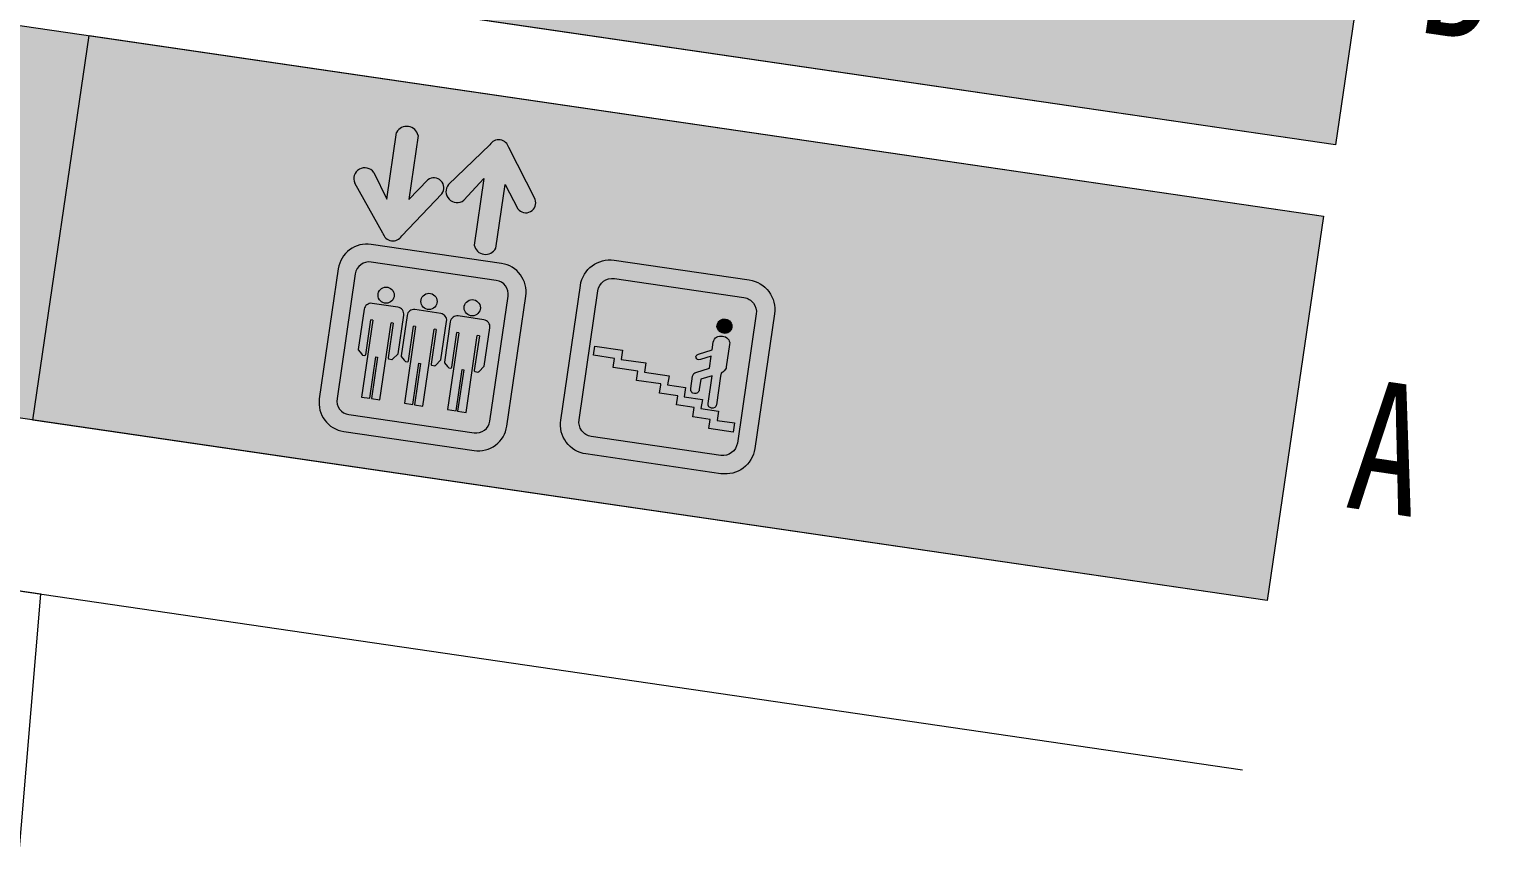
# Model space of a CAD drawing. Header units: inches. Extents: x -414268 to 632271, y -366004 to 318730.
# Drawn here: x -28492 to -15121, y 216730 to 224188 of the extents above; entities that cross this region are included whole.
import ezdxf

# ---------------------------------------------------------------- set-up
doc = ezdxf.new("R2010")
doc.units = ezdxf.units.IN
doc.header["$LTSCALE"] = 1200
doc.header["$MEASUREMENT"] = 0
doc.layers.get('0').update_dxf_attribs({"linetype": 'CONTINUOUS', "lineweight": 0})
doc.layers.add('0--灯箱--字', color=7, linetype='CONTINUOUS', lineweight=0, true_color=0xf7f7f7)
doc.layers.add('0-栋牌字体', color=7, linetype='CONTINUOUS', lineweight=0, true_color=0xf7f7f7)
doc.layers.add('0-增加车位', color=6, linetype='CONTINUOUS', lineweight=0)
doc.styles.add('-宋体', font='', dxfattribs={"width": 0.8})
doc.styles.get('-宋体').set_extended_font_data('SimSun')

# ---------------------------------------------------------------- blocks, each defined once
blk = doc.blocks.new('A$C744A17C1')
at = {"true_color": 0xf7f7f7}
h = blk.add_hatch(color=7, dxfattribs=at)
edge = h.paths.add_edge_path()
edge.add_line((-3036.027967695962, 95700.69936638275), (-4282.504917986342, 95700.6993662884))
edge.add_arc((-4282.504917992475, 95427.42636630207), 273.2729999863368, 89.999999998714, 180.0000000033805)
edge.add_line((-4555.777917978819, 95427.42636628594), (-4555.777917813975, 94185.20778836703))
edge.add_arc((-4282.504917798803, 94185.20778839014), 273.2730000151723, 180.000000004845, 269.9999999973897)
edge.add_line((-4282.504917811253, 93911.93478837497), (-3036.027967662085, 93911.93478839874))
edge.add_arc((-3036.027967657114, 94185.20778838589), 273.2729999871517, 269.9999999989579, 360.000000003228)
edge.add_line((-2762.754967669956, 94185.20778840128), (-2762.754967693822, 95427.42636646118))
edge.add_arc((-3036.027967666832, 95427.42636640974), 273.27299997301, 1.078538077006223e-08, 90.00000000610757)
edge = h.paths.add_edge_path(flags=16)
edge.add_line((-3060.870968115632, 95535.07936645439), (-4257.661918124184, 95535.07936650218))
edge.add_arc((-4257.661918121812, 95402.58336650326), 132.4959999989223, 90.00000000102573, 180.0000000010257)
edge.add_line((-4390.157918120734, 95402.58336650088), (-4390.157917956356, 94210.05078851104))
edge.add_arc((-4257.661917951628, 94210.05078851951), 132.4960000047276, 180.0000000036624, 269.9999999983266)
edge.add_line((-4257.661917955498, 94077.55478851478), (-3060.870967947179, 94077.55478853764))
edge.add_arc((-3060.870967934181, 94210.05078852108), 132.4959999834391, 269.9999999943792, 360.0000000077086)
edge.add_line((-2928.374967950745, 94210.05078853891), (-2928.374968114891, 95402.5833664582))
edge.add_arc((-3060.870968122284, 95402.58336644698), 132.4960000073929, 4.851705143038884e-09, 89.99999999712362)
for points in [[(-4105.775307702483, 95185.59901780682), (-4093.191785995499, 95189.3268348336), (-4081.094827414956, 95195.37593573614), (-4070.936258183443, 95203.2804008755), (-4062.716157831484, 95213.04030111353), (-4056.434022755828, 95224.1912299039), (-4052.08934933634, 95236.26885156211), (-4051.135041708476, 95249.73601779382), (-4052.116755634663, 95262.73681229903), (-4056.486909276806, 95275.26976579314), (-4062.791662051925, 95285.94331290413), (-4071.031959299231, 95295.68616647439), (-4081.207323937677, 95304.03394962067), (-4093.316810593125, 95310.05796103626), (-4105.908036448644, 95313.759728508), (-4119.465126179974, 95315.13875723894), (-4133.503442684887, 95313.7311628082), (-4146.086937904591, 95310.0033170796), (-4157.699789472972, 95303.95473898912), (-4167.857881605858, 95295.58589573058), (-4176.07797313435, 95285.82602378237), (-4182.360594149213, 95275.13944482138), (-4186.704781629727, 95262.5974733338), (-4188.143691014964, 95249.59416268383), (-4186.677366507938, 95236.12948444439), (-4182.307698770659, 95224.06089506189), (-4176.002468914026, 95212.92301254108), (-4167.76218049007, 95203.18015842151), (-4157.587301790831, 95195.29673952419), (-4145.961922130198, 95189.27220515917), (-4133.370705098263, 95185.57043713813), (-4119.329499548534, 95184.19193190591)], [(-4150.11990238633, 94529.42519890532), (-4149.627119381796, 94521.06739443877), (-4147.198756577098, 94513.64028296362), (-4143.319000463234, 94507.14339838475), (-4138.471931530861, 94501.57620250923), (-4125.87734835525, 94494.62397167491), (-4111.351055108826, 94492.31724702398), (-4097.313692784286, 94494.65355498373), (-4091.022925867466, 94497.44615649544), (-4084.733546061092, 94501.63183647174), (-4079.89801569574, 94507.2090675378), (-4076.03173301369, 94513.71398120295), (-4074.102912004921, 94521.14558704928), (-4073.143780433107, 94529.96923974363), (-4073.409211437916, 94786.29070426736), (-3975.566005341127, 94739.02821416727), (-3975.466443319223, 94642.90766297959), (-3974.488086713245, 94633.15731810404), (-3972.058778551756, 94624.80149255057), (-3968.178068257752, 94617.3759077636), (-3962.846874666517, 94611.80920641035), (-3957.032519419794, 94607.17172890124), (-3950.735444288468, 94603.92778070834), (-3936.208673960762, 94601.1567060907), (-3922.171329299919, 94603.4930145998), (-3915.880527055357, 94606.2856162488), (-3910.075784334331, 94610.93515125757), (-3904.75565221149, 94616.04852715385), (-3900.890314869001, 94623.48214061509), (-3898.477828618838, 94631.37860536999), (-3897.519191809697, 94640.66660789371), (-3897.638941903831, 94756.28987031762), (-3899.589391086716, 94769.75402574499), (-3904.925876862952, 94780.42857604545), (-3913.164742831723, 94788.77836625729), (-3922.213472441188, 94794.70326598715), (-3922.369446171797, 94794.80538847725), (-4039.101889754296, 94849.94229390075), (-4039.217787765549, 94961.8507568656), (-3945.249063278898, 94915.97730225985), (-3931.689579247963, 94912.27652424466), (-3920.071903735632, 94913.68161695023), (-3910.87873896258, 94918.79899297009), (-3904.593228902901, 94926.69948613836), (-3902.181714496808, 94935.52465123867), (-3903.644699364901, 94945.7388518333), (-3910.432604954694, 94955.48318951971), (-3915.27822494437, 94959.65733535777), (-3922.059884152026, 94963.36512443822), (-4039.278855550569, 95020.8232700668), (-4039.351956630824, 95091.40453202384), (-4040.820693118498, 95107.19094595194), (-4045.67544851813, 95120.18775516514), (-4052.949404808227, 95131.78898377655), (-4062.641139533138, 95140.60162528208), (-4073.783825813676, 95148.01970503082), (-4086.376951205893, 95153.57888623964), (-4100.41957921104, 95156.35044109734), (-4113.976686623646, 95157.7294554087), (-4128.015453705215, 95156.78622522691), (-4141.567728333292, 95153.52173987115), (-4154.633934597136, 95148.40033557524), (-4165.761698503164, 95141.42355248562), (-4175.434667611378, 95132.12651809816), (-4182.685078526265, 95120.97459971393), (-4187.997029419406, 95107.96727520748), (-4189.917695685872, 95092.64169136254), (-4189.701767394668, 94884.14834125085), (-4188.722924849484, 94873.93363212637), (-4186.29220309027, 94864.1847850999), (-4176.591818860266, 94847.0138444682), (-4163.989522695891, 94832.63200043356), (-4150.422369861859, 94821.5016373705), (-4150.394362782827, 94794.4670060108)]]:
    blk.add_hatch(color=256).paths.add_polyline_path(points)
blk.add_hatch(color=7, dxfattribs=at).paths.add_polyline_path([(-2972.607069589547, 94898.53414615076), (-3229.479971812805, 94898.09719255501), (-3229.336110325414, 94813.51894278088), (-3456.396698841709, 94813.13270141499), (-3456.252740901196, 94728.50382023354), (-3683.313339790911, 94728.1176065724), (-3683.169383667991, 94643.48864204493), (-3848.535635771113, 94643.20729399307), (-3848.391651262064, 94558.5783851212), (-4015.984025353682, 94558.29326713439), (-4015.840079232818, 94473.66434005648), (-4177.145826940774, 94473.38992084307), (-4177.00158715609, 94388.58852501128), (-4337.63411603251, 94388.31524484028), (-4337.488947727485, 94302.96531869122), (-4112.581915430259, 94304.06890598805), (-4112.725865504006, 94388.69787000655), (-3952.093359518447, 94388.9711473679), (-3952.23760118545, 94473.77254055717), (-3789.097450235975, 94474.05003136786), (-3789.24139829434, 94558.67899535972), (-3621.331052389462, 94558.96459933165), (-3621.462747673038, 94636.38460403035), (-3621.475010367576, 94643.59356330667), (-3394.41441148764, 94643.97972189655), (-3394.55836834677, 94728.60868587349), (-3167.497770679998, 94728.99490008186), (-3167.619749095524, 94813.62389573664), (-2972.62380450021, 94813.90494948352)])
at = {"color": 7, "lineweight": 0, "ltscale": 5, "true_color": 0xf7f7f7}
for points in [[(-3036.027967695962, 95700.69936638275), (-4282.504917986342, 95700.6993662884, 0.4142135623969432), (-4555.777917978819, 95427.42636628594), (-4555.777917813975, 94185.20778836703, 0.4142135623349744), (-4282.504917811253, 93911.93478837497), (-3036.027967662085, 93911.93478839874, 0.4142135623949164), (-2762.754967669956, 94185.20778840128), (-2762.754967693822, 95427.42636646118, 0.4142135623491799)], [(-3060.870968115632, 95535.07936645439), (-4257.661918124184, 95535.07936650218, 0.414213562373095), (-4390.157918120734, 95402.58336650088), (-4390.157917956356, 94210.05078851104, 0.4142135623458187), (-4257.661917955498, 94077.55478851478), (-3060.870967947179, 94077.55478853764, 0.4142135624412422), (-2928.374967950745, 94210.05078853891), (-2928.374968114891, 95402.5833664582, 0.4142135623336186)]]:
    blk.add_lwpolyline(points, format="xyb", close=True, dxfattribs=at)
at = {"color": 7, "true_color": 0xf7f7f7}
blk.add_lwpolyline([(-2972.479819925153, 94813.90515701298), (-2972.607069589547, 94898.53414615076), (-3229.479971812805, 94898.09719255501), (-3229.336110325414, 94813.51894278088), (-3456.396698841709, 94813.13270141499), (-3456.252740901196, 94728.50382023354), (-3683.313339790911, 94728.1176065724), (-3683.169383667991, 94643.48864204493), (-3848.535635771113, 94643.20729399307), (-3848.391651262064, 94558.5783851212), (-4015.984025353682, 94558.29326713439), (-4015.840079232818, 94473.66434005648), (-4177.145826940774, 94473.38992084307), (-4177.00158715609, 94388.58852501128), (-4337.63411603251, 94388.31524484028), (-4337.488947727485, 94302.96531869122), (-4112.581915430259, 94304.06890598805), (-4112.725865504006, 94388.69787000655), (-3952.093359518447, 94388.9711473679), (-3952.23760118545, 94473.77254055717), (-3789.097450235975, 94474.05003136786), (-3789.24139829434, 94558.67899535972), (-3621.331052389462, 94558.96459933165), (-3621.462747673038, 94636.38460403035), (-3621.475010367576, 94643.59356330667), (-3394.41441148764, 94643.97972189655), (-3394.55836834677, 94728.60868587349), (-3167.497770679998, 94728.99490008186), (-3167.619749095524, 94813.62389573664), (-2972.62380450021, 94813.90494948352), (-2972.607069589547, 94898.53414615075)], dxfattribs=at)
at = {"layer": '0-栋牌字体', "linetype": 'ByBlock'}
for points in [[(-4105.775307702483, 95185.59901780682), (-4093.191785995499, 95189.3268348336), (-4081.094827414956, 95195.37593573614), (-4070.936258183443, 95203.2804008755), (-4062.716157831484, 95213.04030111353), (-4056.434022755828, 95224.1912299039), (-4052.08934933634, 95236.26885156211), (-4051.135041708476, 95249.73601779382), (-4052.116755634663, 95262.73681229903), (-4056.486909276806, 95275.26976579314), (-4062.791662051925, 95285.94331290413), (-4071.031959299231, 95295.68616647439), (-4081.207323937677, 95304.03394962067), (-4093.316810593125, 95310.05796103626), (-4105.908036448644, 95313.759728508), (-4119.465126179974, 95315.13875723894), (-4133.503442684887, 95313.7311628082), (-4146.086937904591, 95310.0033170796), (-4157.699789472972, 95303.95473898912), (-4167.857881605858, 95295.58589573058), (-4176.07797313435, 95285.82602378237), (-4182.360594149213, 95275.13944482138), (-4186.704781629727, 95262.5974733338), (-4188.143691014964, 95249.59416268383), (-4186.677366507938, 95236.12948444439), (-4182.307698770659, 95224.06089506189), (-4176.002468914026, 95212.92301254108), (-4167.76218049007, 95203.18015842151), (-4157.587301790831, 95195.29673952419), (-4145.961922130198, 95189.27220515917), (-4133.370705098263, 95185.57043713813), (-4119.329499548534, 95184.19193190591)], [(-4150.11990238633, 94529.42519890532), (-4149.627119381796, 94521.06739443877), (-4147.198756577098, 94513.64028296362), (-4143.319000463234, 94507.14339838475), (-4138.471931530861, 94501.57620250923), (-4125.87734835525, 94494.62397167491), (-4111.351055108826, 94492.31724702398), (-4097.313692784286, 94494.65355498373), (-4091.022925867466, 94497.44615649544), (-4084.733546061092, 94501.63183647174), (-4079.89801569574, 94507.2090675378), (-4076.03173301369, 94513.71398120295), (-4074.102912004921, 94521.14558704928), (-4073.143780433107, 94529.96923974363), (-4073.409211437916, 94786.29070426736), (-3975.566005341127, 94739.02821416727), (-3975.466443319223, 94642.90766297959), (-3974.488086713245, 94633.15731810404), (-3972.058778551756, 94624.80149255057), (-3968.178068257752, 94617.3759077636), (-3962.846874666517, 94611.80920641035), (-3957.032519419794, 94607.17172890124), (-3950.735444288468, 94603.92778070834), (-3936.208673960762, 94601.1567060907), (-3922.171329299919, 94603.4930145998), (-3915.880527055357, 94606.2856162488), (-3910.075784334331, 94610.93515125757), (-3904.75565221149, 94616.04852715385), (-3900.890314869001, 94623.48214061509), (-3898.477828618838, 94631.37860536999), (-3897.519191809697, 94640.66660789371), (-3897.638941903831, 94756.28987031762), (-3899.589391086716, 94769.75402574499), (-3904.925876862952, 94780.42857604545), (-3913.164742831723, 94788.77836625729), (-3922.213472441188, 94794.70326598715), (-3922.369446171797, 94794.80538847725), (-4039.101889754296, 94849.94229390075), (-4039.217787765549, 94961.8507568656), (-3945.249063278898, 94915.97730225985), (-3931.689579247963, 94912.27652424466), (-3920.071903735632, 94913.68161695023), (-3910.87873896258, 94918.79899297009), (-3904.593228902901, 94926.69948613836), (-3902.181714496808, 94935.52465123867), (-3903.644699364901, 94945.7388518333), (-3910.432604954694, 94955.48318951971), (-3915.27822494437, 94959.65733535777), (-3922.059884152026, 94963.36512443822), (-4039.278855550569, 95020.8232700668), (-4039.351956630824, 95091.40453202384), (-4040.820693118498, 95107.19094595194), (-4045.67544851813, 95120.18775516514), (-4052.949404808227, 95131.78898377655), (-4062.641139533138, 95140.60162528208), (-4073.783825813676, 95148.01970503082), (-4086.376951205893, 95153.57888623964), (-4100.41957921104, 95156.35044109734), (-4113.976686623646, 95157.7294554087), (-4128.015453705215, 95156.78622522691), (-4141.567728333292, 95153.52173987115), (-4154.633934597136, 95148.40033557524), (-4165.761698503164, 95141.42355248562), (-4175.434667611378, 95132.12651809816), (-4182.685078526265, 95120.97459971393), (-4187.997029419406, 95107.96727520748), (-4189.917695685872, 95092.64169136254), (-4189.701767394668, 94884.14834125085), (-4188.722924849484, 94873.93363212637), (-4186.29220309027, 94864.1847850999), (-4176.591818860266, 94847.0138444682), (-4163.989522695891, 94832.63200043356), (-4150.422369861859, 94821.5016373705), (-4150.394362782827, 94794.4670060108)]]:
    blk.add_lwpolyline(points, close=True, dxfattribs=at)

msp = doc.modelspace()

# ---------------------------------------------------------------- hatches: boundary and pattern name
for points in [[(-27322.4193500093, 228293.9561448662), (-27836.00212825648, 224782.3135477041), (-16557.06536157132, 223132.7528309213), (-16043.48258334672, 226644.3954280867)], [(-28459.61474075128, 220618.6336543276), (-17180.67797466309, 218969.0729375418), (-16667.09519645642, 222480.7155346299), (-27946.03196254472, 224130.2762514156)]]:
    msp.add_hatch(color=250).paths.add_polyline_path(points)
at = {"lineweight": 0, "ltscale": 5}
msp.add_hatch(color=152, dxfattribs=at).paths.add_polyline_path([(-33798.76961846149, 224986.2475423514), (-27946.03195680754, 224130.2762451957), (-28459.61473510118, 220618.6336482036), (-34312.35239675466, 221474.6049453594)])
at = {"lineweight": 0, "ltscale": 5, "true_color": 0xf7f7f7}
for points in [[(-25519.0523221061, 222781.2599076229, -0.9042847922969277), (-25344.7405491245, 222879.7219094482), (-25224.69644231828, 222636.2302747373), (-25135.73881725002, 223244.4815612227, -0.710415717446655), (-24939.83628619161, 223215.8305351837), (-25025.1238755542, 222632.6732623194), (-24849.53990174639, 222811.731513023, -0.8769134475484177), (-24723.43242278522, 222684.5202399037), (-25088.72476955708, 222300.8877588492, -0.6624751060017849), (-25262.0252784759, 222326.2332067952)], [(-24284.68000862778, 223132.0041878631, -0.6624751083134088), (-24111.37949959766, 223106.6587387996), (-23871.25040825562, 222634.4825020013, -0.8769134457514564), (-24028.50654900506, 222548.7135658333), (-24145.45828209557, 222770.5555844253), (-24230.74587169849, 222187.3983118025, -0.710415717446655), (-24426.6484025998, 222216.0493389195), (-24337.69077766653, 222824.3006254243), (-24522.43756785408, 222625.3850976338, -0.9042847927237261), (-24661.25132857934, 222769.6421593931)]]:
    msp.add_hatch(color=7, dxfattribs=at).paths.add_polyline_path(points)
h = msp.add_hatch(color=7, dxfattribs=at)
edge = h.paths.add_edge_path(flags=0)
edge.add_arc((-25232.04481670593, 221759.0423236179), 74.02267116532015, 531.6793996853386, 891.6793996853385, ccw=False)
edge = h.paths.add_edge_path(flags=0)
edge.add_arc((-24840.43281069836, 221701.7685047598), 74.02267116532015, 531.6793996853386, 891.6793996853385, ccw=False)
edge = h.paths.add_edge_path(flags=0)
edge.add_arc((-24444.87287882524, 221643.9172960681), 74.02267116532015, 531.6793996853386, 891.6793996853385, ccw=False)
edge = h.paths.add_edge_path()
edge.add_line((-24178.29156265752, 222048.8107187107), (-25369.36137352497, 222223.0063907662))
edge.add_arc((-25407.55138892565, 221961.8806472407), 263.9036399967164, 801.6793996853387, 891.6793996853386)
edge.add_line((-25668.67713244493, 222000.0706626234), (-25842.27769513367, 220813.0699352252))
edge.add_arc((-25581.15195159865, 220774.8799198316), 263.9036399967164, 891.6793996853386, 981.6793996853388)
edge.add_line((-25619.34196698096, 220513.7541763122), (-24428.27215612189, 220339.5585041977))
edge.add_arc((-24390.08214085736, 220600.6842477344), 263.9036399967164, 621.6793996853385, 711.6793996853386)
edge.add_line((-24128.95639733773, 220562.4942323515), (-23955.35583463252, 221749.4949598677))
edge.add_arc((-24216.48157804006, 221787.6849751913), 263.9036399967164, 711.6793996982746, 801.6793996853387)
edge = h.paths.add_edge_path(flags=16)
edge.add_line((-24225.17573087611, 221894.0245120418), (-25368.7681335692, 222061.2765450792))
edge.add_arc((-25387.28450464517, 221934.6701239935), 127.953279998408, 801.6793996853387, 891.6793996853386)
edge.add_line((-25513.89092574543, 221953.1864950881), (-25680.54784929019, 220813.6631754846))
edge.add_arc((-25553.9414281766, 220795.1468043621), 127.953279998408, 891.6793996853386, 981.6793996853388)
edge.add_line((-25572.45779927152, 220668.5403832619), (-24428.86539656083, 220501.2883503424))
edge.add_arc((-24410.34902548261, 220627.894771445), 127.953279998408, 621.6793996853385, 711.6793996853386)
edge.add_line((-24283.74260438293, 220609.3784003505), (-24117.0856808556, 221748.901719836))
edge.add_arc((-24243.69210197091, 221767.4180909414), 127.953279998408, 711.6793996853386, 801.6793996853387)
edge = h.paths.add_edge_path(flags=0)
edge.add_line((-25354.1434498909, 221530.7851137783), (-25372.18890902424, 221533.4242881789))
edge.add_line((-25372.18890895591, 221533.4242881775), (-25418.74991631673, 221215.061554475))
edge.add_arc((-25426.66281761678, 221216.2188276742), 7.9970799999005, 621.6793996853386, 711.6793996853385, ccw=False)
edge.add_line((-25427.82009081026, 221208.3059263556), (-25444.46034664084, 221210.7395876928))
edge.add_arc((-25443.30307350751, 221218.6524889515), 7.997079937409398, 579.7594110033832, 621.6793996853386, ccw=False)
edge.add_line((-25449.4507229986, 221213.5378342948), (-25457.73531545615, 221223.4956464955))
edge.add_line((-25457.73531549023, 221223.4956465005), (-25484.72919453548, 221255.9414164271))
edge.add_arc((-25478.58154484858, 221261.0560711324), 7.997080119066278, 531.6793996853386, 579.7594106533084, ccw=False)
edge.add_line((-25486.49444630179, 221262.2133443455), (-25432.73896473232, 221629.7685788972))
edge.add_arc((-25369.43575417292, 221620.5103932968), 63.976639999204, 801.6793996853385, 891.6793996853385, ccw=False)
edge.add_line((-25360.17756862532, 221683.8136038469), (-25124.85240123214, 221649.396959753))
edge.add_arc((-25134.1105868384, 221586.0937492719), 63.976639999204, 711.6793996853385, 801.6793996853385, ccw=False)
edge.add_line((-25070.80737628812, 221576.8355637244), (-25122.39238488843, 221224.121023282))
edge.add_line((-25122.39238489345, 221224.1210232483), (-25172.48096011809, 221174.2782070313))
edge.add_arc((-25178.12182581164, 221179.9468860166), 7.997079940317611, 621.6793996853386, 674.8590940006087, ccw=False)
edge.add_line((-25179.27909899469, 221172.0339847652), (-25206.26279627666, 221175.9803892843))
edge.add_arc((-25205.10552299938, 221183.8932905908), 7.9970799999005, 531.6793996853386, 621.6793996853386, ccw=False)
edge.add_line((-25213.01842431871, 221185.0505637843), (-25166.41122900235, 221503.7291086408))
edge.add_line((-25166.41122900213, 221503.7291086409), (-25185.60150924698, 221506.5357144135))
edge.add_line((-25185.60150920921, 221506.5357144337), (-25288.38291412716, 220803.7637870804))
edge.add_line((-25288.38291416388, 220803.7637870686), (-25365.27751310577, 220815.0097323458))
edge.add_line((-25365.27751316999, 220815.0097323723), (-25309.93739167233, 221193.4000093442))
edge.add_line((-25309.93739160565, 221193.4000093345), (-25324.48129453988, 221195.5270761673))
edge.add_line((-25324.48129457091, 221195.5270761892), (-25379.82141650549, 220817.136799522))
edge.add_line((-25379.82141651045, 220817.1367994884), (-25456.86756473169, 220828.4049092463))
edge.add_line((-25456.86756467465, 220828.4049092809), (-25354.14344978478, 221530.7851137972))
edge = h.paths.add_edge_path(flags=0)
edge.add_line((-24962.53153821286, 221473.511308716), (-24980.57699734619, 221476.1504831166))
edge.add_line((-24980.57699727809, 221476.1504831151), (-25027.13800463864, 221157.7877494126))
edge.add_arc((-25035.05090593868, 221158.9450226118), 7.9970799999005, 621.6793996853386, 711.6793996853385, ccw=False)
edge.add_line((-25036.20817913256, 221151.0321212931), (-25052.84843496319, 221153.4657826303))
edge.add_arc((-25051.6911618297, 221161.3786838891), 7.997079937409398, 579.7594110033832, 621.6793996853386, ccw=False)
edge.add_line((-25057.83881145525, 221156.2640292522), (-25066.1234039128, 221166.2218414528))
edge.add_line((-25066.12340381201, 221166.221841438), (-25093.11728285738, 221198.6676113646))
edge.add_arc((-25086.96963317012, 221203.7822660698), 7.997080119066278, 531.6793996853386, 579.7594106533084, ccw=False)
edge.add_line((-25094.8825346238, 221204.939539283), (-25041.12705305422, 221572.4947738347))
edge.add_arc((-24977.82384249435, 221563.2365882344), 63.976639999204, 801.6793996853385, 891.6793996853385, ccw=False)
edge.add_line((-24968.5656569471, 221626.5397987847), (-24733.24048955384, 221592.1231546909))
edge.add_arc((-24742.49867516041, 221528.8199442095), 63.976639999204, 711.6793996853385, 801.6793996853385, ccw=False)
edge.add_line((-24679.1954646099, 221519.5617586622), (-24730.78047321021, 221166.8472182197))
edge.add_line((-24730.78047321557, 221166.8472181859), (-24780.86904844021, 221117.0044019689))
edge.add_arc((-24786.50991413307, 221122.6730809544), 7.997079940317611, 621.6793996853386, 674.8590940006087, ccw=False)
edge.add_line((-24787.66718731641, 221114.7601797028), (-24814.65088459838, 221118.7065842219))
edge.add_arc((-24813.49361132098, 221126.6194855284), 7.9970799999005, 531.6793996853386, 621.6793996853386, ccw=False)
edge.add_line((-24821.40651263961, 221127.7767587218), (-24774.79931732326, 221446.4553035783))
edge.add_line((-24774.79931732449, 221446.4553035785), (-24793.98959756934, 221449.2619093511))
edge.add_line((-24793.9895976665, 221449.2619093911), (-24896.77100258445, 220746.4899820378))
edge.add_line((-24896.77100248514, 220746.4899820062), (-24973.66560142702, 220757.7359272834))
edge.add_line((-24973.66560149153, 220757.73592731), (-24918.32547999394, 221136.1262042819))
edge.add_line((-24918.32547992667, 221136.1262042722), (-24932.86938286073, 221138.2532711049))
edge.add_line((-24932.86938289257, 221138.2532711268), (-24988.20950482721, 220759.8629944597))
edge.add_line((-24988.20950483229, 220759.8629944261), (-25065.25565305353, 220771.131104184))
edge.add_line((-25065.25565299696, 220771.1311042186), (-24962.53153810694, 221473.511308735))
edge = h.paths.add_edge_path(flags=0)
edge.add_line((-24567.356831658, 221415.7174753025), (-24585.40229079133, 221418.3566497031))
edge.add_line((-24585.40229085735, 221418.3566497213), (-24631.96329821817, 221099.9939160188))
edge.add_arc((-24639.8761995184, 221101.1511892182), 7.9970799999005, 621.6793996853386, 711.6793996853385, ccw=False)
edge.add_line((-24641.03347271205, 221093.2382878993), (-24657.67372854268, 221095.6719492365))
edge.add_arc((-24656.51645527473, 221103.5848504756), 7.997079937409398, 579.7594110033832, 621.6793996853386, ccw=False)
edge.add_line((-24662.66410490051, 221098.4701958386), (-24670.94869735806, 221108.4280080393))
edge.add_line((-24670.94869739144, 221108.4280080442), (-24697.94257643681, 221140.8737779707))
edge.add_arc((-24691.79492674996, 221145.9884326761), 7.997080119066278, 531.6793996853386, 579.7594106533084, ccw=False)
edge.add_line((-24699.70782820358, 221147.1457058894), (-24645.952346634, 221514.7009404411))
edge.add_arc((-24582.64913606453, 221505.4427549082), 63.976639999204, 801.6793996853385, 891.6793996853385, ccw=False)
edge.add_line((-24573.39095051733, 221568.7459654583), (-24338.06578312408, 221534.3293213645))
edge.add_arc((-24347.32396860527, 221471.026110796), 63.976639999204, 711.6793996853385, 801.6793996853385, ccw=False)
edge.add_line((-24284.02075805522, 221461.7679252485), (-24335.60576665553, 221109.053384806))
edge.add_line((-24335.6057666606, 221109.0533847725), (-24385.69434188524, 221059.2105685554))
edge.add_arc((-24391.33520756855, 221064.8792476082), 7.997079940317611, 621.6793996853386, 674.8590940006087, ccw=False)
edge.add_line((-24392.49248075242, 221056.9663463569), (-24419.47617803438, 221060.912750876))
edge.add_arc((-24418.31890489121, 221068.8256522021), 7.9970799999005, 531.6793996853386, 621.6793996853386, ccw=False)
edge.add_line((-24426.23180620944, 221069.9829253953), (-24379.62461089302, 221388.6614702518))
edge.add_line((-24379.62461089437, 221388.6614702521), (-24398.81489113922, 221391.4680760247))
edge.add_line((-24398.81489111141, 221391.4680759776), (-24501.59629602929, 220688.6961486243))
edge.add_line((-24501.59629605549, 220688.6961486797), (-24578.49089499737, 220699.9420939569))
edge.add_line((-24578.49089493726, 220699.9420938966), (-24523.1507734396, 221078.3323708685))
edge.add_line((-24523.15077350709, 221078.3323708785), (-24537.69467644132, 221080.4594377113))
edge.add_line((-24537.69467633766, 221080.4594377132), (-24593.03479827223, 220702.0691610461))
edge.add_line((-24593.03479826742, 220702.0691610798), (-24670.08094648866, 220713.3372708377))
edge.add_line((-24670.08094657673, 220713.3372708248), (-24567.35683168679, 221415.7174753411))
at = {"layer": '0--灯箱--字'}
msp.add_hatch(color=256, dxfattribs=at).paths.add_polyline_path([(-18220.82383169421, 221015.8083970454), (-18717.45353152691, 221636.1605566348), (-19210.80284880371, 221708.3136035302), (-18878.06094968396, 221292.6776564736), (-20017.59266784678, 221459.3358084565), (-20069.35463625968, 221105.4112983154), (-18929.82291809756, 220938.7531463326), (-19367.65729853366, 220635.8150880018), (-18874.3079812567, 220563.6620411064)])

# ---------------------------------------------------------------- linework, layer by layer
at = {"color": 7, "lineweight": 0, "ltscale": 5, "true_color": 0xf7f7f7}
for p, q in [((-25432.73896470539, 221629.7685788503), (-25486.49444627408, 221262.2133442984)), ((-25124.85240121426, 221649.3969597591), (-25360.17756860751, 221683.813603853)), ((-25122.39238481172, 221224.1210232191), (-25070.80737621152, 221576.8355636616)), ((-25041.12705304376, 221572.4947737903), (-25094.88253461315, 221204.9395392385)), ((-24733.24048955303, 221592.1231546993), (-24968.56565694652, 221626.5397987931)), ((-24338.06578304474, 221534.3293213185), (-24573.39095043805, 221568.7459654122)), ((-25354.14344980912, 221530.785113749), (-25456.86756469904, 220828.4049092328)), ((-25418.74991630345, 221215.0615544473), (-25372.18890894316, 221533.4242881498)), ((-25354.14344980912, 221530.785113749), (-25372.18890894316, 221533.4242881498)), ((-25288.38291416435, 220803.76378706), (-25185.60150924658, 221506.5357144133)), ((-25166.41122900213, 221503.7291086409), (-25213.01842431871, 221185.0505637843)), ((-25166.41122900213, 221503.7291086409), (-25185.60150924658, 221506.5357144133)), ((-24962.53153814772, 221473.5113086892), (-25065.25565303776, 220771.1311041729)), ((-25027.13800464164, 221157.7877493872), (-24980.57699728135, 221476.1504830898)), ((-24962.53153814772, 221473.5113086892), (-24980.57699728135, 221476.1504830898)), ((-24896.77100250347, 220746.4899820002), (-24793.98959758582, 221449.2619093535)), ((-24774.79931734055, 221446.4553035808), (-24821.40651265673, 221127.7767587243)), ((-24774.79931734055, 221446.4553035808), (-24793.98959758582, 221449.2619093535)), ((-24730.78047315009, 221166.8472181592), (-24679.19546455, 221519.5617586017)), ((-24645.9523465357, 221514.7009404095), (-24699.70782810474, 221147.1457058576)), ((-24335.60576664192, 221109.0533847783), (-24284.02075804206, 221461.7679252209)), ((-24567.3568316399, 221415.7174753084), (-24670.08094652959, 220713.3372707921)), ((-24631.96329813324, 221099.9939160064), (-24585.40229077318, 221418.3566497089)), ((-24567.3568316399, 221415.7174753084), (-24585.40229077318, 221418.3566497089)), ((-24501.59629599501, 220688.6961486192), (-24398.8148910773, 221391.4680759726)), ((-24379.62461083261, 221388.6614701999), (-24426.23180614861, 221069.9829253436)), ((-24379.62461083261, 221388.6614701999), (-24398.8148910773, 221391.4680759726)), ((-25484.7291945399, 221255.9414163932), (-25457.7353154946, 221223.4956464667)), ((-25457.7353154946, 221223.4956464667), (-25449.4507230369, 221213.5378342661)), ((-25444.46034664574, 221210.7395876589), (-25427.82009081532, 221208.3059263218)), ((-25379.82141647774, 220817.1367994749), (-25324.48129454332, 221195.5270761421)), ((-25309.93739160879, 221193.4000093092), (-25365.27751310636, 220815.0097323373)), ((-25324.48129454332, 221195.5270761421), (-25309.93739160879, 221193.4000093092)), ((-25206.26279619267, 221175.980389272), (-25179.27909891076, 221172.0339847529)), ((-25172.48096003699, 221174.2782070021), (-25122.39238481172, 221224.1210232191)), ((-25093.11728287908, 221198.6676113334), (-25066.12340383372, 221166.2218414068)), ((-25066.12340383372, 221166.2218414068), (-25057.83881137608, 221156.2640292061)), ((-25052.84843498469, 221153.4657825991), (-25036.2081791538, 221151.0321212618)), ((-24988.20950481634, 220759.862994415), (-24932.86938288174, 221138.2532710821)), ((-24918.32547994821, 221136.1262042494), (-24973.66560144566, 220757.7359272775)), ((-24932.86938288174, 221138.2532710821), (-24918.32547994821, 221136.1262042494)), ((-24814.65088453098, 221118.7065842121), (-24787.66718724947, 221114.760179693)), ((-24780.8690483753, 221117.0044019422), (-24730.78047315009, 221166.8472181592)), ((-24697.9425763701, 221140.8737779525), (-24670.94869732555, 221108.428008026)), ((-24670.94869732555, 221108.428008026), (-24662.66410486768, 221098.4701958254)), ((-24657.67372847681, 221095.6719492182), (-24641.03347264557, 221093.238287881)), ((-24593.03479830834, 220702.0691610342), (-24537.6946763741, 221080.4594377012)), ((-24523.15077343945, 221078.3323708686), (-24578.49089493737, 220699.9420938966)), ((-24537.6946763741, 221080.4594377012), (-24523.15077343945, 221078.3323708686)), ((-24419.47617802368, 221060.9127508314), (-24392.49248074153, 221056.9663463122)), ((-24385.69434186689, 221059.2105685614), (-24335.60576664192, 221109.0533847783)), ((-25456.86756469904, 220828.4049092328), (-25379.82141647774, 220817.1367994749)), ((-25365.27751310636, 220815.0097323373), (-25288.38291416435, 220803.76378706)), ((-25065.25565303776, 220771.1311041729), (-24988.20950481634, 220759.862994415)), ((-24973.66560144566, 220757.7359272775), (-24896.77100250347, 220746.4899820002)), ((-24670.08094652959, 220713.3372707921), (-24593.03479830834, 220702.0691610342)), ((-24578.49089493737, 220699.9420938966), (-24501.59629599501, 220688.6961486192))]:
    msp.add_line(p, q, dxfattribs=at)
at = {"color": 250}
for points in [[(-16557.06536200829, 223132.7528306817), (-44650.20613933122, 227241.4150564797), (-44136.62336110632, 230753.0576536451), (-16043.48258378386, 226644.3954278471), (-16557.0653620084, 223132.7528306817)], [(-16557.06536157132, 223132.7528309213), (-27836.00212825713, 224782.3135477043), (-27322.41935003229, 228293.9561448695), (-16043.4825833466, 226644.3954280867), (-16557.06536157132, 223132.7528309213)], [(-44760.23597321322, 226589.3777600942), (-16667.09519648046, 222480.7155346334), (-17180.67797466309, 218969.0729375418), (-45273.81875139644, 223077.7351630026), (-44760.23597321322, 226589.3777600942)], [(-27946.03196150204, 224130.276251023), (-16667.09519540065, 222480.7155343264), (-17180.6779735802, 218969.0729372344), (-28459.61473968136, 220618.6336539309), (-27946.03196150204, 224130.276251023)], [(-27946.03196150169, 224130.276251023), (-16667.09519540065, 222480.7155343264), (-17180.67797357996, 218969.0729372344), (-28459.61473968113, 220618.6336539309), (-27946.03196150169, 224130.276251023)]]:
    msp.add_lwpolyline(points, dxfattribs=at)
at = {"color": 7, "lineweight": 0, "ltscale": 5, "true_color": 0xf7f7f7}
for points in [[(-24178.29156265607, 222048.8107187191), (-25369.36137354125, 222223.0063907685, 0.4142135623969432), (-25668.67713244412, 222000.070662632), (-25842.27769511642, 220813.0699352229, 0.4142135623349744), (-25619.34196697974, 220513.7541763206), (-24428.27215623886, 220339.5585042233, 0.4142135623949164), (-24128.95639733657, 220562.4942323599), (-23955.35583450955, 221749.4949598841, 0.4142135623491799)], [(-24225.1757308753, 221894.0245120503), (-25368.76813355893, 222061.2765450348, 0.414213562373095), (-25513.89092575428, 221953.186495029), (-25680.54784927582, 220813.6631754653, 0.4142135623458187), (-25572.45779927018, 220668.5403832702), (-24428.86539657694, 220501.2883503533, 0.4142135624412422), (-24283.74260438165, 220609.3784003589), (-24117.08568086959, 221748.9017198553, 0.4142135623336186)]]:
    msp.add_lwpolyline(points, format="xyb", close=True, dxfattribs=at)
at = {"color": 6}
msp.add_lwpolyline([(-29189.54677179339, 209472.9671991694), (-28385.47343897476, 219027.6830242615), (-45367.01732502144, 221511.2582307082), (-17406.93150030676, 217422.0554826917)], dxfattribs=at)
at = {"color": 7, "lineweight": 0, "ltscale": 5, "true_color": 0xf7f7f7}
for centre in [(-25232.04481666158, 221759.0423235685), (-24840.43281067088, 221701.7685047127), (-24444.87287878077, 221643.9172960187)]:
    msp.add_circle(centre, 74.02267116532015, dxfattribs=at)
for centre, radius, start, end in [((-25369.43575415465, 221620.5103933028), 63.976639999204, 81.67939968746128, 171.679399687372), ((-25134.11058676174, 221586.0937492091), 63.976639999204, 351.679399687372, 81.67939968746128), ((-24977.82384249325, 221563.2365882429), 63.976639999204, 81.67939968746128, 171.679399687372), ((-24742.49867509993, 221528.8199441491), 63.976639999204, 351.679399687372, 81.67939968746128), ((-24582.64913598536, 221505.442754862), 63.976639999204, 81.67939968746128, 171.679399687372), ((-24347.32396859234, 221471.0261107683), 63.976639999204, 351.679399687372, 81.67939968746128), ((-25478.58154483787, 221261.0560710877), 7.997080119066278, 171.679399687372, 219.7594108284756), ((-25443.303073461, 221218.6524889188), 7.997079937409398, 219.7594108284756, 261.6793996874613), ((-25426.66281762156, 221216.2188276405), 7.9970799999005, 261.6793996874613, 351.679399687372), ((-25205.10552299938, 221183.8932905908), 7.9970799999005, 171.679399687372, 261.6793996874613), ((-25178.12182572607, 221179.9468860127), 7.997079940317611, 261.6793996874613, 314.8590940845574), ((-25086.96963317606, 221203.7822660279), 7.997080119066278, 171.679399687372, 219.7594108284756), ((-25051.69116179972, 221161.3786838589), 7.997079937409398, 219.7594108284756, 261.6793996874613), ((-25035.0509059608, 221158.9450225806), 7.9970799999005, 261.6793996874613, 351.679399687372), ((-24813.49361133745, 221126.6194855308), 7.9970799999005, 171.679399687372, 261.6793996874613), ((-24786.50991406456, 221122.6730809528), 7.997079940317611, 261.6793996874613, 314.8590940845574), ((-24691.794926668, 221145.988432647), 7.997080119066278, 171.679399687372, 219.7594108284756), ((-24656.51645529184, 221103.584850478), 7.997079937409398, 219.7594108284756, 261.6793996874613), ((-24639.87619945233, 221101.1511891997), 7.9970799999005, 261.6793996874613, 351.679399687372), ((-24418.31890483062, 221068.8256521503), 7.9970799999005, 171.679399687372, 261.6793996874613), ((-24391.33520755732, 221064.8792475721), 7.997079940317611, 261.6793996874613, 314.8590940845574)]:
    msp.add_arc(centre, radius, start, end, dxfattribs=at)
at = {"layer": '0-增加车位', "color": 7, "lineweight": 0, "ltscale": 5, "true_color": 0xf7f7f7}
for points in [[(-25344.74054902787, 222879.7219091674), (-25224.69644232613, 222636.2302746784), (-25135.73881718948, 223244.4815616353)], [(-24939.83628623969, 223215.8305348554), (-25025.12387573644, 222632.6732620105)], [(-24284.68000864716, 223132.0041877369), (-24284.68000878144, 223132.0041877566), (-24661.4736796858, 222769.4281982358), (-24661.45175174444, 222769.4054806058)], [(-23871.25040814904, 222634.4825017879), (-24111.37949981629, 223106.6587391844)], [(-25262.02527855996, 222326.2332071603), (-25262.02527869471, 222326.2332071799), (-25519.204086622, 222781.5285831944), (-25519.1765712743, 222781.5440696723)], [(-25025.12387573644, 222632.6732620105), (-24849.53990174511, 222811.7315130314)], [(-24522.43756768888, 222625.3850978246), (-24337.6907775309, 222824.300625413), (-24426.64840265755, 222216.0493385235)], [(-24723.43242259051, 222684.5202402967), (-25088.72476973042, 222300.8877586078)], [(-24230.74587170728, 222187.3983117435), (-24145.45828220983, 222770.5555845883)], [(-24145.45828220983, 222770.5555845883), (-24028.50654900325, 222548.7135658417)]]:
    msp.add_lwpolyline(points, dxfattribs=at)
for centre, radius, start, end in [((-25042.78150296952, 223196.0097080594), 104.835980614343, 10.89823047840026, 152.4605688940162), ((-24203.39675146703, 223082.6344060104), 95.10175198039325, 14.63243575701276, 148.7263638189009), ((-25426.93489802845, 222821.707272156), 100.6062081652747, 35.21531150734713, 203.7055499299064), ((-24794.86461338355, 222739.8201239748), 90.3362332225548, 322.2544272128964, 127.2462628292886), ((-24584.57528038883, 222704.5085062906), 100.6062081652747, 139.6532494327616, 308.1434878609071), ((-23955.52743427748, 222601.9553148712), 90.3362332225548, 216.1125365402992, 21.10437216801617), ((-25170.00802657108, 222350.2575402933), 95.10175198039325, 194.6324355502028, 328.7263636126053), ((-24323.70318576794, 222235.8701652356), 104.835980614343, 190.8982304784003, 332.4605688940162)]:
    msp.add_arc(centre, radius, start, end, dxfattribs=at)

# ---------------------------------------------------------------- block references
at = {"xscale": -1, "rotation": 351.6793996836047}
msp.add_blockref('A$C744A17C1', (-40000.06589725232, 127824.4955696489), dxfattribs=at)

# ---------------------------------------------------------------- texts
at = {"color": 1, "style": '-宋体', "width": 0.8}
for s, p in [('B', (-15832.39837069233, 224168.0078970193)), ('A', (-16483.50943552837, 219824.4038403361))]:
    msp.add_text(s, height=1190.718722742972, rotation=351.6793996837307, dxfattribs=at).set_placement(p)

doc.saveas('drawing.dxf')
